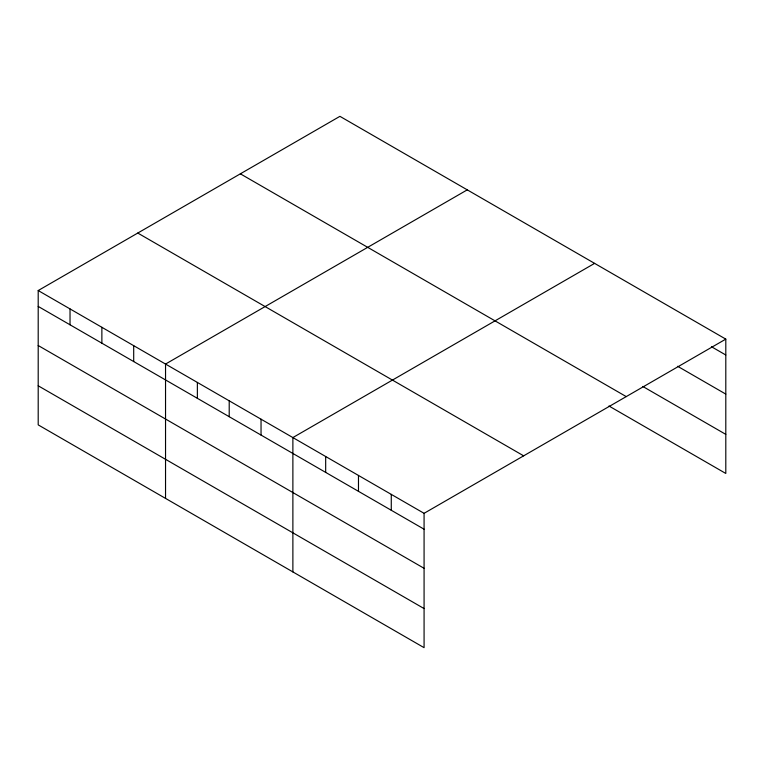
<?xml version="1.0" encoding="UTF-8"?>
<svg xmlns="http://www.w3.org/2000/svg" width="764" height="764" viewBox="0 0 764 764"><rect width="100%" height="100%" fill="white"/><g stroke="black" fill="none" stroke-linecap="round" stroke-linejoin="round"><path stroke-width="1.15" d="M424.077 568.301L424.077 513.322L38.2 290.54L38.2 424.879L424.077 647.662L424.077 568.301L38.2 345.519M608.956 405.999L725.8 473.46L725.8 339.12L339.923 116.338L38.2 290.54M467.262 189.854L165.54 364.056L165.54 498.405M594.602 263.37L292.879 437.571L292.879 571.921M424.077 513.322L725.8 339.12M711.446 346.722L725.8 355.002M677.63 366.281L725.8 394.1M642.772 386.441L725.8 434.372M240.354 173.82L626.232 396.602M137.768 233.049L523.646 455.831M38.2 306.421L424.077 529.204M38.2 385.791L424.077 608.574M391.273 494.384L391.273 510.266M358.478 475.447L358.478 491.338M325.674 456.509L325.674 472.4M261.04 419.197L261.04 435.079M229.21 400.813L229.21 416.705M197.37 382.43L197.37 398.321M133.7 345.672L133.7 361.563M101.87 327.298L101.87 343.189M70.03 308.914L70.03 324.805"/></g></svg>
